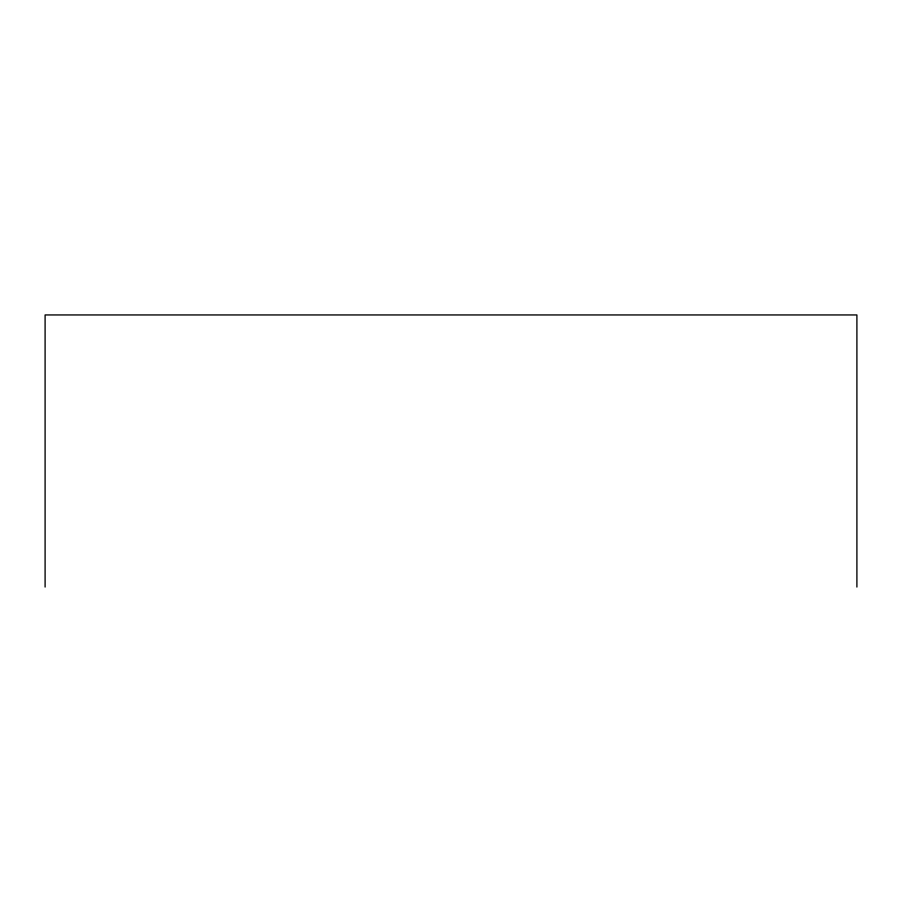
<?xml version="1.0" encoding="UTF-8"?>
<svg xmlns="http://www.w3.org/2000/svg" width="902" height="902" viewBox="0 0 902 902"><rect width="100%" height="100%" fill="white"/><g stroke="black" fill="none" stroke-linecap="round" stroke-linejoin="round"><path stroke-width="1.35" d="M856.9 587.055L856.9 314.945L45.1 314.945L45.1 587.055"/></g></svg>
